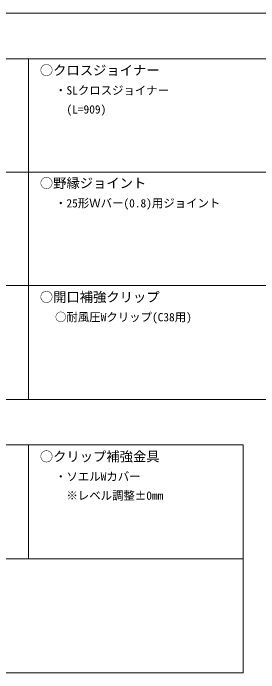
# Model space of a CAD drawing. Units: millimetres on the paper, enlarged 10 times. Extents: x -1950 to 1950, y -1347 to 1325.
# Drawn here: x -1308 to -984, y 456 to 1325 of the extents above; entities that cross this region are included whole.
import ezdxf
from ezdxf.enums import TextEntityAlignment as Align

# ---------------------------------------------------------------- set-up
doc = ezdxf.new("R2010")
doc.units = ezdxf.units.MM
doc.header["$LTSCALE"] = 10
doc.layers.add('0-6_文字', color=7, linetype='Continuous', lineweight=18)
doc.layers.add('F-3_野縁', color=3, linetype='Continuous', lineweight=18)
doc.layers.add('F-6_文字', color=7, linetype='Continuous')
doc.styles.add('ＭＳ ゴシック', font='')
doc.styles.get('ＭＳ ゴシック').set_extended_font_data('MS Gothic')

msp = doc.modelspace()

# ---------------------------------------------------------------- linework, layer by layer
at = {"layer": 'F-3_野縁'}
for p, q in [((-1950, 1325), (1950, 1325)), ((-1910, 1265), (-20, 1265)), ((-1910, 1115.46), (-20, 1115.46)), ((-1910, 966.37), (-20, 966.37)), ((-1910, 816.37), (-20, 816.37)), ((-1910, 756.37), (-1005, 756.37)), ((-1005, 756.37), (-1005, 456.37)), ((-1910, 606.37), (-1005, 606.37)), ((-1910, 456.37), (-1005, 456.37))]:
    msp.add_line(p, q, dxfattribs=at)
at = {"layer": 'F-3_野縁', "color": 4, "lineweight": 9}
for p, q in [((-1287.5, 1265), (-1287.5, 816.37)), ((-1287.5, 756.37), (-1287.5, 606.37))]:
    msp.add_line(p, q, dxfattribs=at)

# ---------------------------------------------------------------- texts
at = {"layer": '0-6_文字', "style": 'ＭＳ ゴシック'}
for s, height, p in [('○クロスジョイナー', 12.83, (-1272.5, 1239.54)), ('・SLクロスジョイナー', 11, (-1252.5, 1214.54)), ('\u3000(L=909)', 11, (-1252.5, 1189.54)), ('○野縁ジョイント', 12.83, (-1272.5, 1090.92)), ('・25形Ｗバー(0.8)用ジョイント', 11, (-1252.5, 1065.92)), ('○開口補強クリップ', 12.83, (-1272.5, 940.92)), ('○耐風圧Wクリップ(C38用)', 11, (-1252.5, 915.92)), ('○クリップ補強金具', 12.83, (-1272.5, 730.92)), ('・ソエルWカバー', 11, (-1252.5, 705.92))]:
    msp.add_text(s, height=height, dxfattribs=at).set_placement(p, align=Align.BOTTOM_LEFT)
at = {"layer": 'F-6_文字', "style": 'ＭＳ ゴシック'}
msp.add_text('\u3000※レベル調整±0mm', height=11, dxfattribs=at).set_placement((-1252.5, 680.92), align=Align.BOTTOM_LEFT)

doc.saveas('drawing.dxf')
